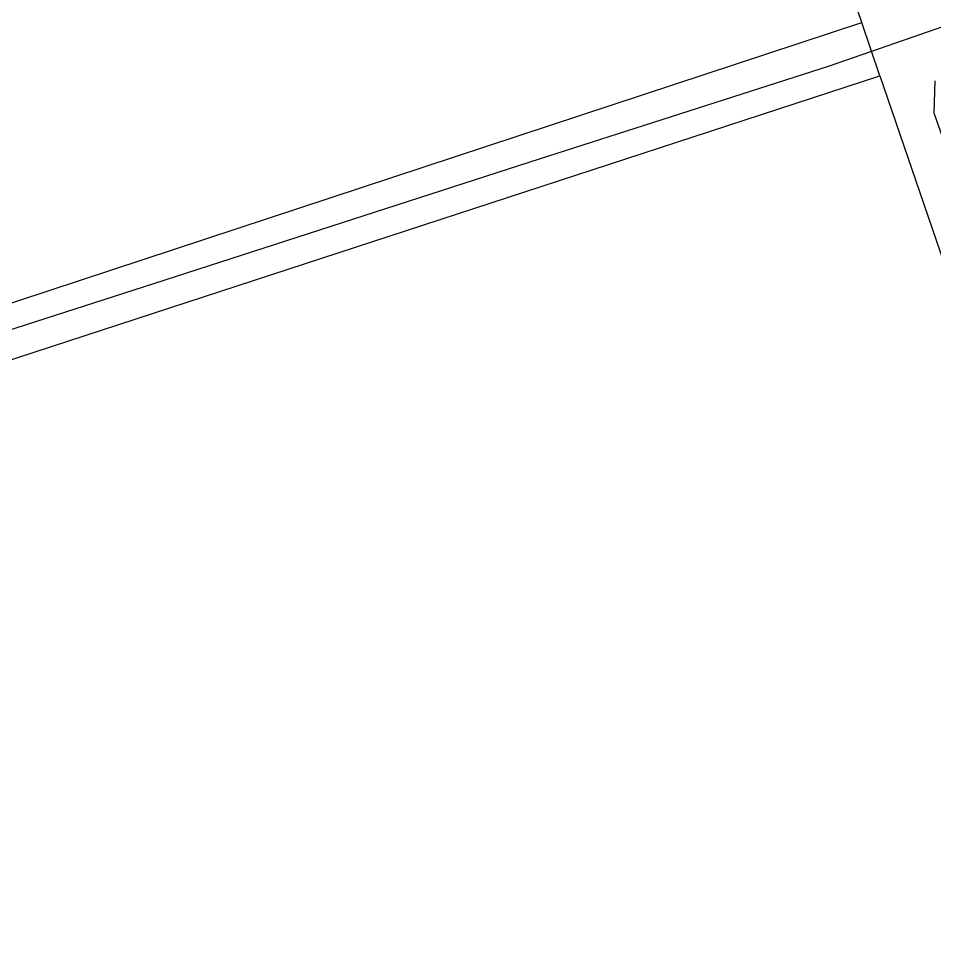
# Model space of a CAD drawing. Header units: inches. Extents: x 653559 to 669309, y 7245317 to 7256454.
# Drawn here: x 662064.6 to 662311.6, y 7250340.7 to 7250588.2 of the extents above; entities that cross this region are included whole.
import ezdxf

# ---------------------------------------------------------------- set-up
doc = ezdxf.new("R2010")
doc.units = ezdxf.units.IN
doc.header["$MEASUREMENT"] = 0
for name, color, linetype in [('Agricola', 3, 'Continuous'), ('Caminos', 1, 'Continuous'), ('Reserva', 92, 'Continuous')]:
    doc.layers.add(name, color=color, linetype=linetype)

msp = doc.modelspace()

# ---------------------------------------------------------------- linework, layer by layer
at = {"layer": 'Agricola', "transparency": 33554613}
for points in [[(662291.99, 7250587.11, 0), (662119.71, 7251089.84, 0), (662028.36, 7251335.33, 0), (661969.62, 7251551.23, 0), (661922.53, 7251557.05, 0), (661816.16, 7251508.37, 0), (661797.11, 7251481.38, 0), (661756.37, 7251353.32, 0), (661720.38, 7251163.88, 0), (661720.91, 7251150.12, 0), (661743.14, 7251072.86, 0), (661744.2, 7251053.28, 0), (661725.68, 7250919.93, 0), (661730.44, 7250837.38, 0), (661608.73, 7250582.85, 0), (661520.36, 7250456.38, 0), (661518.24, 7250436.8, 0), (661527.77, 7250418.28, 0), (661536.23, 7250399.23, 0), (661550.52, 7250342.61, 0)], [(661550.52, 7250342.61, 0), (662291.99, 7250587.11, 0)], [(662296.92, 7250572.73, 0), (662291.99, 7250587.11, 0)], [(661553.73, 7250329.9, 0), (662296.92, 7250572.73, 0)], [(662296.92, 7250572.73, 0), (662490.59, 7250007.58, 0), (662500.65, 7249969.48, 0), (662502.24, 7249951.49, 0), (662501.71, 7249940.38, 0), (662498, 7249933.5, 0), (662484.51, 7249924.5, 0), (662339.52, 7249869.07, 0), (662226.41, 7249822.77, 0)]]:
    msp.add_polyline3d(points, dxfattribs=at)
at = {"layer": 'Caminos', "transparency": 33554613}
msp.add_lwpolyline([(661403.91, 7250292.11), (661412.69, 7250292.26), (661439.72, 7250301.24), (661506.82, 7250320.92), (661562.27, 7250341.46), (661742.19, 7250401.78), (661928.88, 7250461.26), (662101.19, 7250516.72), (662202.58, 7250549.53), (662283.33, 7250575.46), (662338.79, 7250594.72), (662349.37, 7250598), (662360.8, 7250598.43), (662392.76, 7250608.59), (662434.89, 7250624.99), (662517.54, 7250655.26), (662615.76, 7250694.74), (662767.31, 7250754.96), (662928.65, 7250820.1)], dxfattribs=at)
at = {"layer": 'Reserva', "transparency": 33554613}
msp.add_lwpolyline([(662333.79, 7250499.2), (662311.56, 7250562.7), (662311.83, 7250571.43)], dxfattribs=at)

doc.saveas('drawing.dxf')
